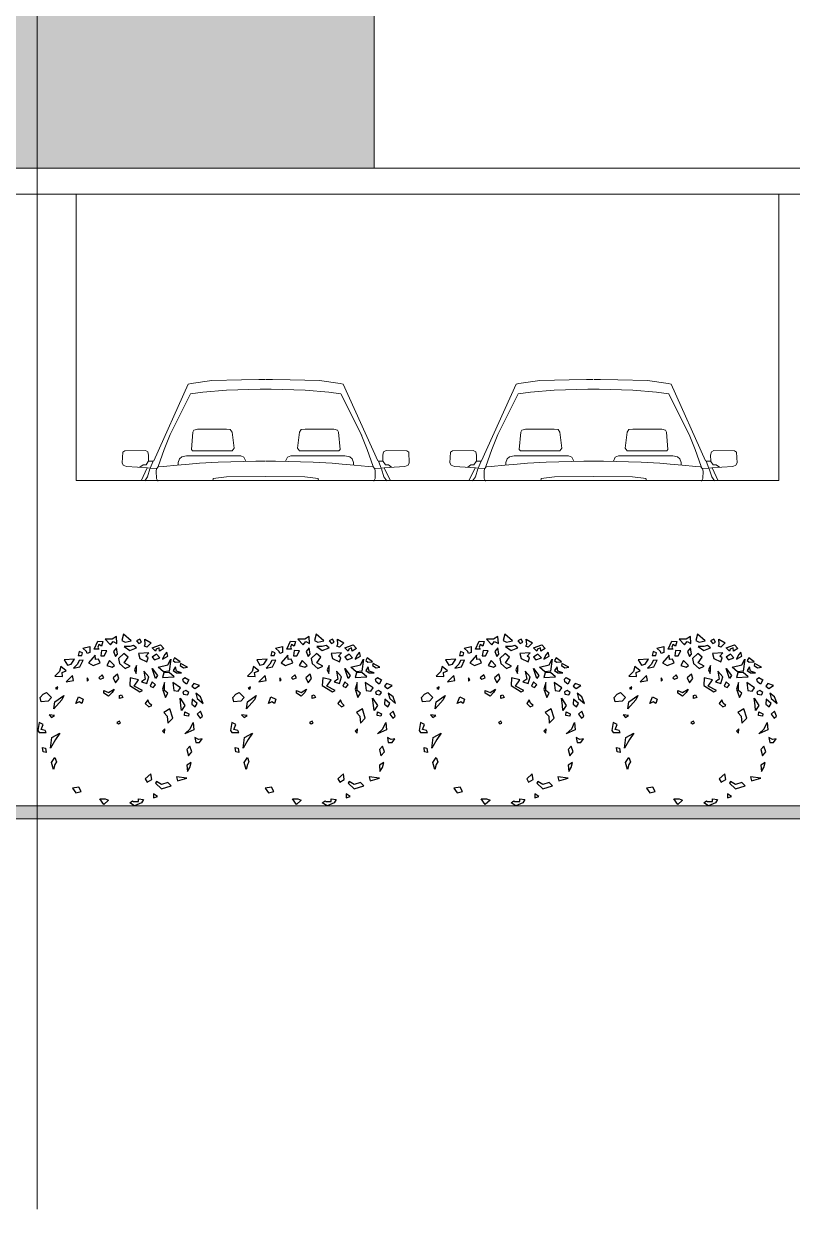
# Model space of a CAD drawing. Header units: millimetres. Extents: x 485872 to 486142, y -52344 to -52207.
# Drawn here: x 486029 to 486034.91, y -52342.38 to -52333.27 of the extents above; entities that cross this region are included whole.
import ezdxf

# ---------------------------------------------------------------- set-up
doc = ezdxf.new("R2010")
doc.units = ezdxf.units.MM
doc.header["$LTSCALE"] = 15
doc.linetypes.add('DASHDOTX2', pattern=[50.8, 25.4, -12.7, 0, -12.7])
doc.styles.add('ATTR', font='romans.shx', dxfattribs={"width": 0.8, "height": 0.7})

# ---------------------------------------------------------------- blocks, each defined once
blk = doc.blocks.new('A$C1FC02FEC')
at = {"color": 72}
for points in [[(0.2908, 0.7186), (0.314, 0.6943), (0.3245, 0.7078), (0.3414, 0.6997), (0.3393, 0.7294), (0.3203, 0.7186)], [(0.3695, 0.7393), (0.3625, 0.7132), (0.3772, 0.7051), (0.4025, 0.7105)], [(0.4404, 0.7186), (0.4257, 0.7105), (0.4362, 0.6997), (0.4468, 0.7051)], [(0.4594, 0.6889), (0.4636, 0.697), (0.4615, 0.7186), (0.4889, 0.7024), (0.4699, 0.6835)], [(0.1789, 0.6646), (0.1742, 0.6484), (0.1893, 0.6482), (0.193, 0.6595)], [(0.2134, 0.657), (0.2106, 0.6657), (0.1938, 0.6795), (0.2247, 0.6874), (0.2246, 0.6606)], [(0.2429, 0.6751), (0.2587, 0.71), (0.2806, 0.7089), (0.2748, 0.6879), (0.2638, 0.6959), (0.2587, 0.6832), (0.2629, 0.676)], [(0.2754, 0.6694), (0.2716, 0.6464), (0.2867, 0.6462), (0.2973, 0.6684)], [(0.3393, 0.6808), (0.3266, 0.6646), (0.3351, 0.643), (0.3435, 0.6538)], [(0.373, 0.6862), (0.3962, 0.67), (0.4257, 0.6808), (0.413, 0.6916), (0.3962, 0.6862)], [(0.4931, 0.6808), (0.5289, 0.6943), (0.5437, 0.6781), (0.5247, 0.6673), (0.5226, 0.6808), (0.51, 0.6754), (0.5079, 0.6673)], [(0.1141, 0.629), (0.1276, 0.6056), (0.1438, 0.6103), (0.1578, 0.632)], [(0.1542, 0.594), (0.182, 0.5989), (0.1952, 0.6274), (0.1787, 0.6261), (0.1706, 0.6104)], [(0.2478, 0.6494), (0.2184, 0.6162), (0.2382, 0.6053), (0.2686, 0.6167), (0.2616, 0.6326), (0.2484, 0.6309)], [(0.3098, 0.6268), (0.2971, 0.6052), (0.3203, 0.5971), (0.3309, 0.6052)], [(0.3709, 0.6565), (0.3477, 0.6349), (0.3519, 0.6133), (0.3772, 0.5917), (0.3983, 0.6025), (0.373, 0.616), (0.3899, 0.6403)], [(0.4784, 0.6592), (0.4341, 0.6565), (0.4404, 0.6349), (0.4699, 0.6214), (0.4763, 0.6376), (0.4657, 0.6457)], [(0.5121, 0.6538), (0.4931, 0.6403), (0.5037, 0.6295), (0.5268, 0.6376)], [(0.5184, 0.5971), (0.5605, 0.6079), (0.5732, 0.6322), (0.5669, 0.5808), (0.5416, 0.5781)], [(0.5563, 0.6619), (0.5458, 0.6511), (0.5374, 0.6322), (0.5605, 0.6457)], [(0.5901, 0.6376), (0.5837, 0.6268), (0.5922, 0.6187), (0.6132, 0.6214)], [(0.6153, 0.6133), (0.6132, 0.6052), (0.628, 0.5944), (0.6448, 0.5971)], [(0.0731, 0.5588), (0.1067, 0.558), (0.1046, 0.575), (0.1223, 0.5812), (0.0998, 0.6007), (0.094, 0.5796)], [(0.2782, 0.5646), (0.2634, 0.5511), (0.2697, 0.5457), (0.2845, 0.5511)], [(0.3435, 0.5673), (0.3245, 0.5511), (0.3351, 0.5295), (0.3498, 0.5484)], [(0.4257, 0.6052), (0.4173, 0.5862), (0.4236, 0.57), (0.4257, 0.5862)], [(0.4573, 0.5808), (0.4636, 0.5457), (0.4468, 0.5349), (0.4699, 0.5268), (0.4784, 0.5565)], [(0.5079, 0.5484), (0.4931, 0.5917), (0.5163, 0.5619)], [(0.5437, 0.5727), (0.5374, 0.5538), (0.5879, 0.5565), (0.5669, 0.5754)], [(0.5943, 0.5998), (0.5837, 0.5835), (0.5985, 0.5727), (0.6196, 0.5727), (0.5985, 0.5808)], [(0.0864, 0.5133), (0.0759, 0.5052), (0.0843, 0.5025)], [(0.1496, 0.5619), (0.1222, 0.5349), (0.1538, 0.5403)], [(0.2128, 0.5511), (0.2128, 0.5376), (0.2192, 0.543)], [(0.3983, 0.5511), (0.3962, 0.5187), (0.4404, 0.4917), (0.451, 0.4971), (0.4151, 0.516), (0.4341, 0.543)], [(0.4931, 0.5349), (0.4847, 0.516), (0.4973, 0.5106), (0.5079, 0.5214)], [(0.5458, 0.5322), (0.5374, 0.5025), (0.55, 0.4674), (0.5605, 0.4863), (0.5458, 0.4971)], [(0.5816, 0.5322), (0.5858, 0.4971), (0.6048, 0.4944), (0.6153, 0.5079)], [(0.6406, 0.5241), (0.628, 0.5349), (0.6259, 0.5457), (0.6343, 0.5538), (0.6512, 0.543)], [(0.6722, 0.5268), (0.6638, 0.516), (0.6765, 0.5052), (0.6975, 0.5187)], [(0.0232, 0.4809), (0.0379, 0.489), (0.059, 0.4674), (0.0443, 0.4512), (0.0148, 0.4485), (0.0105, 0.4674)], [(0.0695, 0.4187), (0.0738, 0.4485), (0.1117, 0.4755), (0.1033, 0.4566)], [(0.1644, 0.4404), (0.1749, 0.4701), (0.196, 0.4593), (0.1897, 0.4404), (0.1791, 0.4485)], [(0.3203, 0.489), (0.3056, 0.4728), (0.2845, 0.4863), (0.2845, 0.4971), (0.3056, 0.489), (0.3287, 0.5025)], [(0.3519, 0.4755), (0.3604, 0.4782), (0.3667, 0.4674), (0.3519, 0.462)], [(0.6132, 0.4647), (0.6343, 0.4323), (0.6196, 0.4106), (0.6174, 0.4323)], [(0.6512, 0.489), (0.6385, 0.4971), (0.6259, 0.4917), (0.628, 0.4809), (0.6448, 0.4782)], [(0.6807, 0.4863), (0.687, 0.462), (0.7123, 0.4404), (0.7017, 0.4701)], [(0.4741, 0.4566), (0.4636, 0.4404), (0.4784, 0.4269), (0.491, 0.4323), (0.4805, 0.4431)], [(0.5437, 0.4025), (0.5584, 0.3863), (0.5605, 0.3566), (0.5816, 0.3782), (0.569, 0.4187)], [(0.6659, 0.4593), (0.6638, 0.4377), (0.6786, 0.4269), (0.687, 0.4404)], [(0.0232, 0.3512), (0.0063, 0.3593), (0, 0.3242), (0.0063, 0.3161), (0.0358, 0.3161), (0.0316, 0.3242), (0.0148, 0.3296)], [(0.0485, 0.3917), (0.059, 0.3809), (0.0716, 0.389)], [(0.3519, 0.3647), (0.3414, 0.3593), (0.3477, 0.3539), (0.3561, 0.3566)], [(0.6512, 0.3971), (0.6491, 0.3863), (0.6322, 0.389), (0.6343, 0.4052)], [(0.6701, 0.3593), (0.6722, 0.3269), (0.6343, 0.3107), (0.6575, 0.3323)], [(0.687, 0.3944), (0.6996, 0.3782), (0.7102, 0.3863), (0.7017, 0.4079)], [(0.0548, 0.2485), (0.0611, 0.2945), (0.0948, 0.3134), (0.0759, 0.2864)], [(0.5479, 0.3323), (0.5374, 0.3215), (0.5458, 0.3134)], [(0.6554, 0.2567), (0.6427, 0.2431), (0.6491, 0.2161), (0.6638, 0.2323)], [(0.6765, 0.2945), (0.6807, 0.2729), (0.6975, 0.2729), (0.7081, 0.2891), (0.6933, 0.2864)], [(0.0337, 0.2485), (0.0358, 0.2296), (0.0232, 0.2323), (0.0211, 0.2512)], [(0.0674, 0.1567), (0.059, 0.1864), (0.0738, 0.208), (0.0801, 0.1891), (0.0738, 0.1783)], [(0.6617, 0.1864), (0.6427, 0.1756), (0.6448, 0.1486), (0.6554, 0.1648)], [(0.4868, 0.1378), (0.4636, 0.1162), (0.472, 0.1027), (0.491, 0.1135)], [(0.5121, 0.1054), (0.5079, 0.0973), (0.5332, 0.0729), (0.5753, 0.0865), (0.5605, 0.1), (0.5332, 0.0919)], [(0.5985, 0.1243), (0.6027, 0.1081), (0.6427, 0.1189)], [(0.177, 0.081), (0.1496, 0.0756), (0.1644, 0.0567), (0.1876, 0.0621)], [(0.4994, 0.0351), (0.5163, 0.0405), (0.4994, 0.0513)], [(0.2845, 0.0054), (0.2676, 0.0297), (0.2908, 0.0297), (0.3056, 0.0243)], [(0.4173, 0), (0.3962, 0.0135), (0.4088, 0.0216), (0.413, 0.0189), (0.4341, 0.0189), (0.4341, 0.0297), (0.4552, 0.027), (0.4468, 0.0135)]]:
    blk.add_lwpolyline(points, close=True, dxfattribs=at)
at = {"color": 72, "style": 'ATTR', "width": 0.8, "flags": 9}
blk.add_attdef('ESTCODE', (0.3561, 0.3566), '', height=0.00445, dxfattribs=at)
blk = doc.blocks.new('Carffs')
at = {"linetype": 'ByBlock', "lineweight": 9}
for p, q in [((296594, -79319), (296905, -78627)), ((296905, -78627), (296931, -78621)), ((296931, -78621), (297118, -78595)), ((297118, -78595), (297384, -78588)), ((297249, -78682), (297553, -78672)), ((297384, -78588), (297541, -78585)), ((297541, -78585), (297599, -78585)), ((297553, -78672), (297602, -78672)), ((297654, -78672), (297604, -78672)), ((297666, -78585), (297607, -78585)), ((297958, -78682), (297654, -78672)), ((297823, -78588), (297666, -78585)), ((298089, -78595), (297823, -78588)), ((298276, -78621), (298089, -78595)), ((298302, -78627), (298276, -78621)), ((298613, -79319), (298302, -78627)), ((296738, -79092), (296925, -78714)), ((296925, -78714), (297036, -78700)), ((297036, -78700), (297249, -78682)), ((298171, -78700), (297958, -78682)), ((298282, -78714), (298171, -78700)), ((298402, -78956), (298282, -78714)), ((296742, -79082), (296805, -78956)), ((298465, -79082), (298402, -78956)), ((296688, -79217), (296742, -79082)), ((296933, -79216), (296947, -79062)), ((296947, -79062), (296956, -79043)), ((296956, -79043), (296989, -79035)), ((296989, -79035), (297249, -79035)), ((297249, -79035), (297284, -79038)), ((297284, -79038), (297299, -79060)), ((297299, -79060), (297318, -79206)), ((297907, -79060), (297889, -79206)), ((297923, -79038), (297907, -79060)), ((297957, -79035), (297923, -79038)), ((298218, -79035), (297957, -79035)), ((298251, -79043), (298218, -79035)), ((298260, -79062), (298251, -79043)), ((298274, -79216), (298260, -79062)), ((298519, -79217), (298465, -79082)), ((297318, -79206), (297300, -79230)), ((297889, -79206), (297906, -79230)), ((296309, -79337), (296313, -79241)), ((296313, -79241), (296332, -79228)), ((296332, -79228), (296519, -79227)), ((296519, -79227), (296541, -79239)), ((296541, -79239), (296548, -79269)), ((296548, -79269), (296547, -79324)), ((296634, -79372), (296688, -79217)), ((296825, -79303), (296813, -79336)), ((296846, -79283), (296825, -79303)), ((296889, -79274), (296846, -79283)), ((297377, -79274), (296889, -79274)), ((296944, -79230), (296933, -79216)), ((297300, -79230), (296944, -79230)), ((297407, -79288), (297377, -79274)), ((297424, -79323), (297407, -79288)), ((297782, -79323), (297800, -79288)), ((297800, -79288), (297829, -79274)), ((297829, -79274), (298318, -79274)), ((297906, -79230), (298263, -79230)), ((298263, -79230), (298274, -79216)), ((298318, -79274), (298361, -79283)), ((298361, -79283), (298381, -79303)), ((298381, -79303), (298394, -79336)), ((298573, -79372), (298519, -79217)), ((298666, -79239), (298659, -79269)), ((298659, -79269), (298660, -79324)), ((298688, -79227), (298666, -79239)), ((298875, -79228), (298688, -79227)), ((298893, -79241), (298875, -79228)), ((298898, -79337), (298893, -79241)), ((296319, -79359), (296309, -79337)), ((296349, -79370), (296319, -79359)), ((296447, -79377), (296349, -79370)), ((296535, -79383), (296447, -79377)), ((296469, -79376), (296497, -79355)), ((296479, -79499), (296535, -79383)), ((296497, -79355), (296525, -79355)), ((296525, -79355), (296545, -79326)), ((296563, -79386), (296537, -79384)), ((296560, -79393), (296538, -79463)), ((296547, -79324), (296588, -79324)), ((296588, -79324), (296563, -79386)), ((296566, -79387), (296618, -79388)), ((296616, -79414), (296620, -79392)), ((296618, -79479), (296616, -79414)), ((296620, -79392), (296635, -79375)), ((296635, -79375), (296681, -79372)), ((296681, -79372), (296805, -79359)), ((296805, -79359), (296914, -79350)), ((296813, -79336), (296813, -79353)), ((296914, -79350), (297006, -79341)), ((297006, -79341), (297175, -79331)), ((297175, -79331), (297514, -79323)), ((297514, -79323), (297601, -79323)), ((297692, -79323), (297605, -79323)), ((298032, -79331), (297692, -79323)), ((298200, -79341), (298032, -79331)), ((298293, -79350), (298200, -79341)), ((298402, -79359), (298293, -79350)), ((298394, -79336), (298394, -79353)), ((298526, -79372), (298402, -79359)), ((298572, -79375), (298526, -79372)), ((298587, -79392), (298572, -79375)), ((298591, -79414), (298587, -79392)), ((298641, -79387), (298589, -79388)), ((298589, -79479), (298591, -79414)), ((298660, -79324), (298618, -79324)), ((298618, -79324), (298644, -79386)), ((298644, -79386), (298669, -79384)), ((298647, -79393), (298669, -79463)), ((298682, -79355), (298662, -79326)), ((298671, -79383), (298760, -79377)), ((298728, -79499), (298671, -79383)), ((298710, -79355), (298682, -79355)), ((298738, -79376), (298710, -79355)), ((298760, -79377), (298858, -79370)), ((298858, -79370), (298888, -79359)), ((298888, -79359), (298898, -79337)), ((296538, -79463), (296512, -79499)), ((296630, -79502), (296618, -79479)), ((297251, -79463), (297130, -79479)), ((297604, -79460), (297251, -79463)), ((297603, -79460), (297956, -79463)), ((297956, -79463), (298076, -79479)), ((298576, -79502), (298589, -79479)), ((298669, -79463), (298695, -79499))]:
    blk.add_line(p, q, dxfattribs=at)
at = {"linetype": 'Continuous', "lineweight": 13}
for points in [[(297131, -79479), (297127, -79499)], [(298076, -79479), (298080, -79499)]]:
    blk.add_lwpolyline(points, dxfattribs=at)

msp = doc.modelspace()

# ---------------------------------------------------------------- hatches: boundary and pattern name
at = {"linetype": 'Continuous', "lineweight": 13}
h = msp.add_hatch(dxfattribs=at)
h.set_pattern_fill('ANGLE', color=143, scale=0.001)
h.set_pattern_definition([(0, (485507.6611254, -52319.23664), (0, 0.006985), [0.00508, -0.001905]), (90, (485507.6611254, -52319.23664), (-0.006985, 4e-19), [0.00508, -0.001905])])
h.paths.add_polyline_path([(486031.6961, -52331.0766), (486034.5861, -52331.0766), (486034.5861, -52332.7266), (486031.6961, -52332.7266)])
h.paths.add_polyline_path([(486028.8061, -52332.7266), (486031.6961, -52332.7266), (486031.6961, -52334.3766), (486028.8061, -52334.3766)])
h = msp.add_hatch(color=256, dxfattribs=at)
h.dxf.hatch_style = 1
h.paths.add_polyline_path([(486043.58, -52339.2766), (485994.9711, -52339.2766), (485994.9711, -52339.3766), (486043.58, -52339.3766)])

# ---------------------------------------------------------------- linework, layer by layer
at = {"color": 6, "linetype": 'DASHDOTX2', "lineweight": 13}
msp.add_line((486029.1061, -52330.8766), (486029.1061, -52342.3766), dxfattribs=at)
at = {"linetype": 'Continuous', "lineweight": 13}
for p, q in [((486029.4061, -52336.7766), (486029.4061, -52334.5766)), ((486034.8061, -52336.7766), (486034.8061, -52334.5766)), ((486034.8061, -52336.7766), (486029.4061, -52336.7766))]:
    msp.add_line(p, q, dxfattribs=at)
at = {"color": 143, "linetype": 'Continuous', "lineweight": 13}
msp.add_lwpolyline([(486031.6961, -52331.0766), (486031.6961, -52334.3766)], dxfattribs=at)
at = {"linetype": 'Continuous', "lineweight": 9}
msp.add_lwpolyline([(486023.0261, -52334.3766), (486036.2061, -52334.3766), (486036.2061, -52334.5766), (486023.0261, -52334.5766)], close=True, dxfattribs=at)
at = {"linetype": 'Continuous', "lineweight": 13}
msp.add_lwpolyline([(486043.58, -52339.2766), (485994.9711, -52339.2766), (485994.9711, -52339.3766), (486043.58, -52339.3766)], close=True, dxfattribs=at)

# ---------------------------------------------------------------- block references
at = {"linetype": 'Continuous', "lineweight": 13, "xscale": -0.0008521210105234464, "yscale": 0.0008521210105234464, "zscale": 0.0008521210105234464}
for p in [(486284.4572, -52269.0359), (486286.9756, -52269.0359)]:
    msp.add_blockref('Carffs', p, dxfattribs=at)
at = {"color": 4, "xscale": 1.782512285651406, "yscale": 1.782512285578938, "zscale": 1.782512285575677}
for p in [(486029.1115, -52339.2766), (486030.5915, -52339.2766), (486032.0415, -52339.2766), (486033.5215, -52339.2766)]:
    msp.add_blockref('A$C1FC02FEC', p, dxfattribs=at)

doc.saveas('drawing.dxf')
